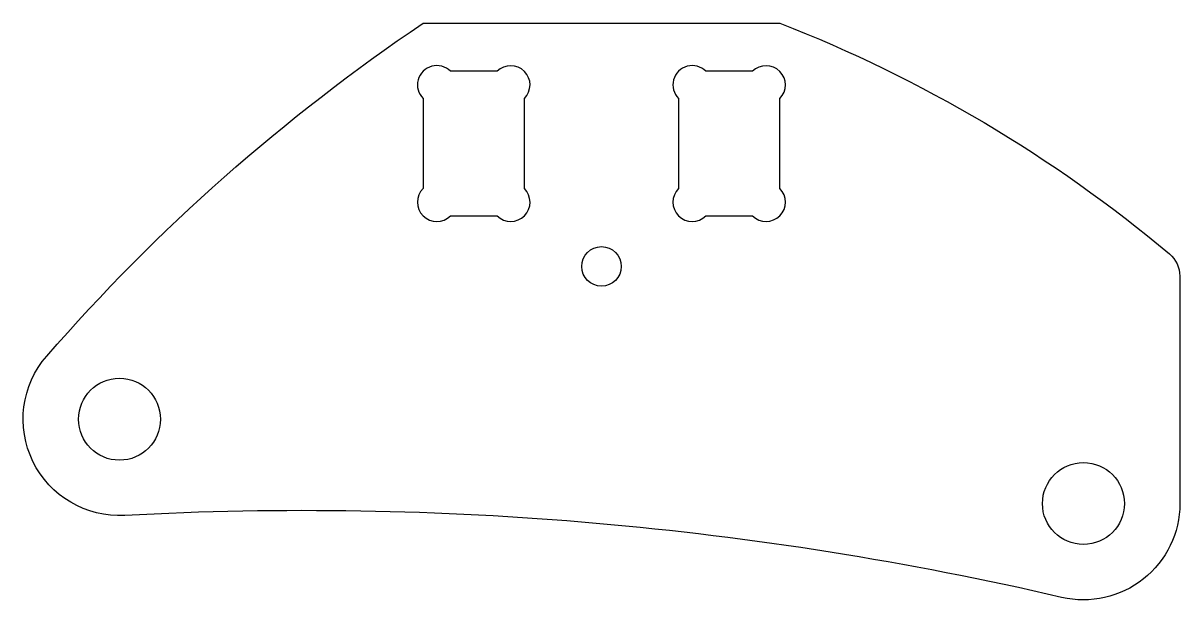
# Model space of a CAD drawing. Header units: millimetres. Extents: x -1058 to -938, y 1408 to 1468.
import ezdxf

# ---------------------------------------------------------------- set-up
doc = ezdxf.new("R2010")
doc.units = ezdxf.units.MM
doc.layers.get('0').update_dxf_attribs({"linetype": 'CONTINUOUS'})

msp = doc.modelspace()

# ---------------------------------------------------------------- linework, layer by layer
for points in [[(-938.91, 1444.23, -0.221757), (-937.84, 1441.93), (-937.84, 1418.32, -0.482745), (-950.1, 1408.58, 0.070582), (-1047.3, 1417.08, -0.662311), (-1055.38, 1433.63, -0.065466), (-1016.34, 1468.19), (-979.34, 1468.19, -0.081566)], [(-1016.34, 1460.36), (-1016.34, 1451.02, 1), (-1013.51, 1448.19), (-1008.66, 1448.19, 1), (-1005.84, 1451.02), (-1005.84, 1460.36, 1), (-1008.66, 1463.19), (-1013.51, 1463.19, 1)], [(-989.84, 1460.36), (-989.84, 1451.02, 1), (-987.01, 1448.19), (-982.16, 1448.19, 1), (-979.34, 1451.02), (-979.34, 1460.36, 1), (-982.16, 1463.19), (-987.01, 1463.19, 1)]]:
    msp.add_lwpolyline(points, format="xyb", close=True)
for centre, radius in [((-997.84, 1442.94), 2.05), ((-1047.84, 1427.07), 4.25), ((-947.84, 1418.32), 4.25)]:
    msp.add_circle(centre, radius)

doc.saveas('drawing.dxf')
